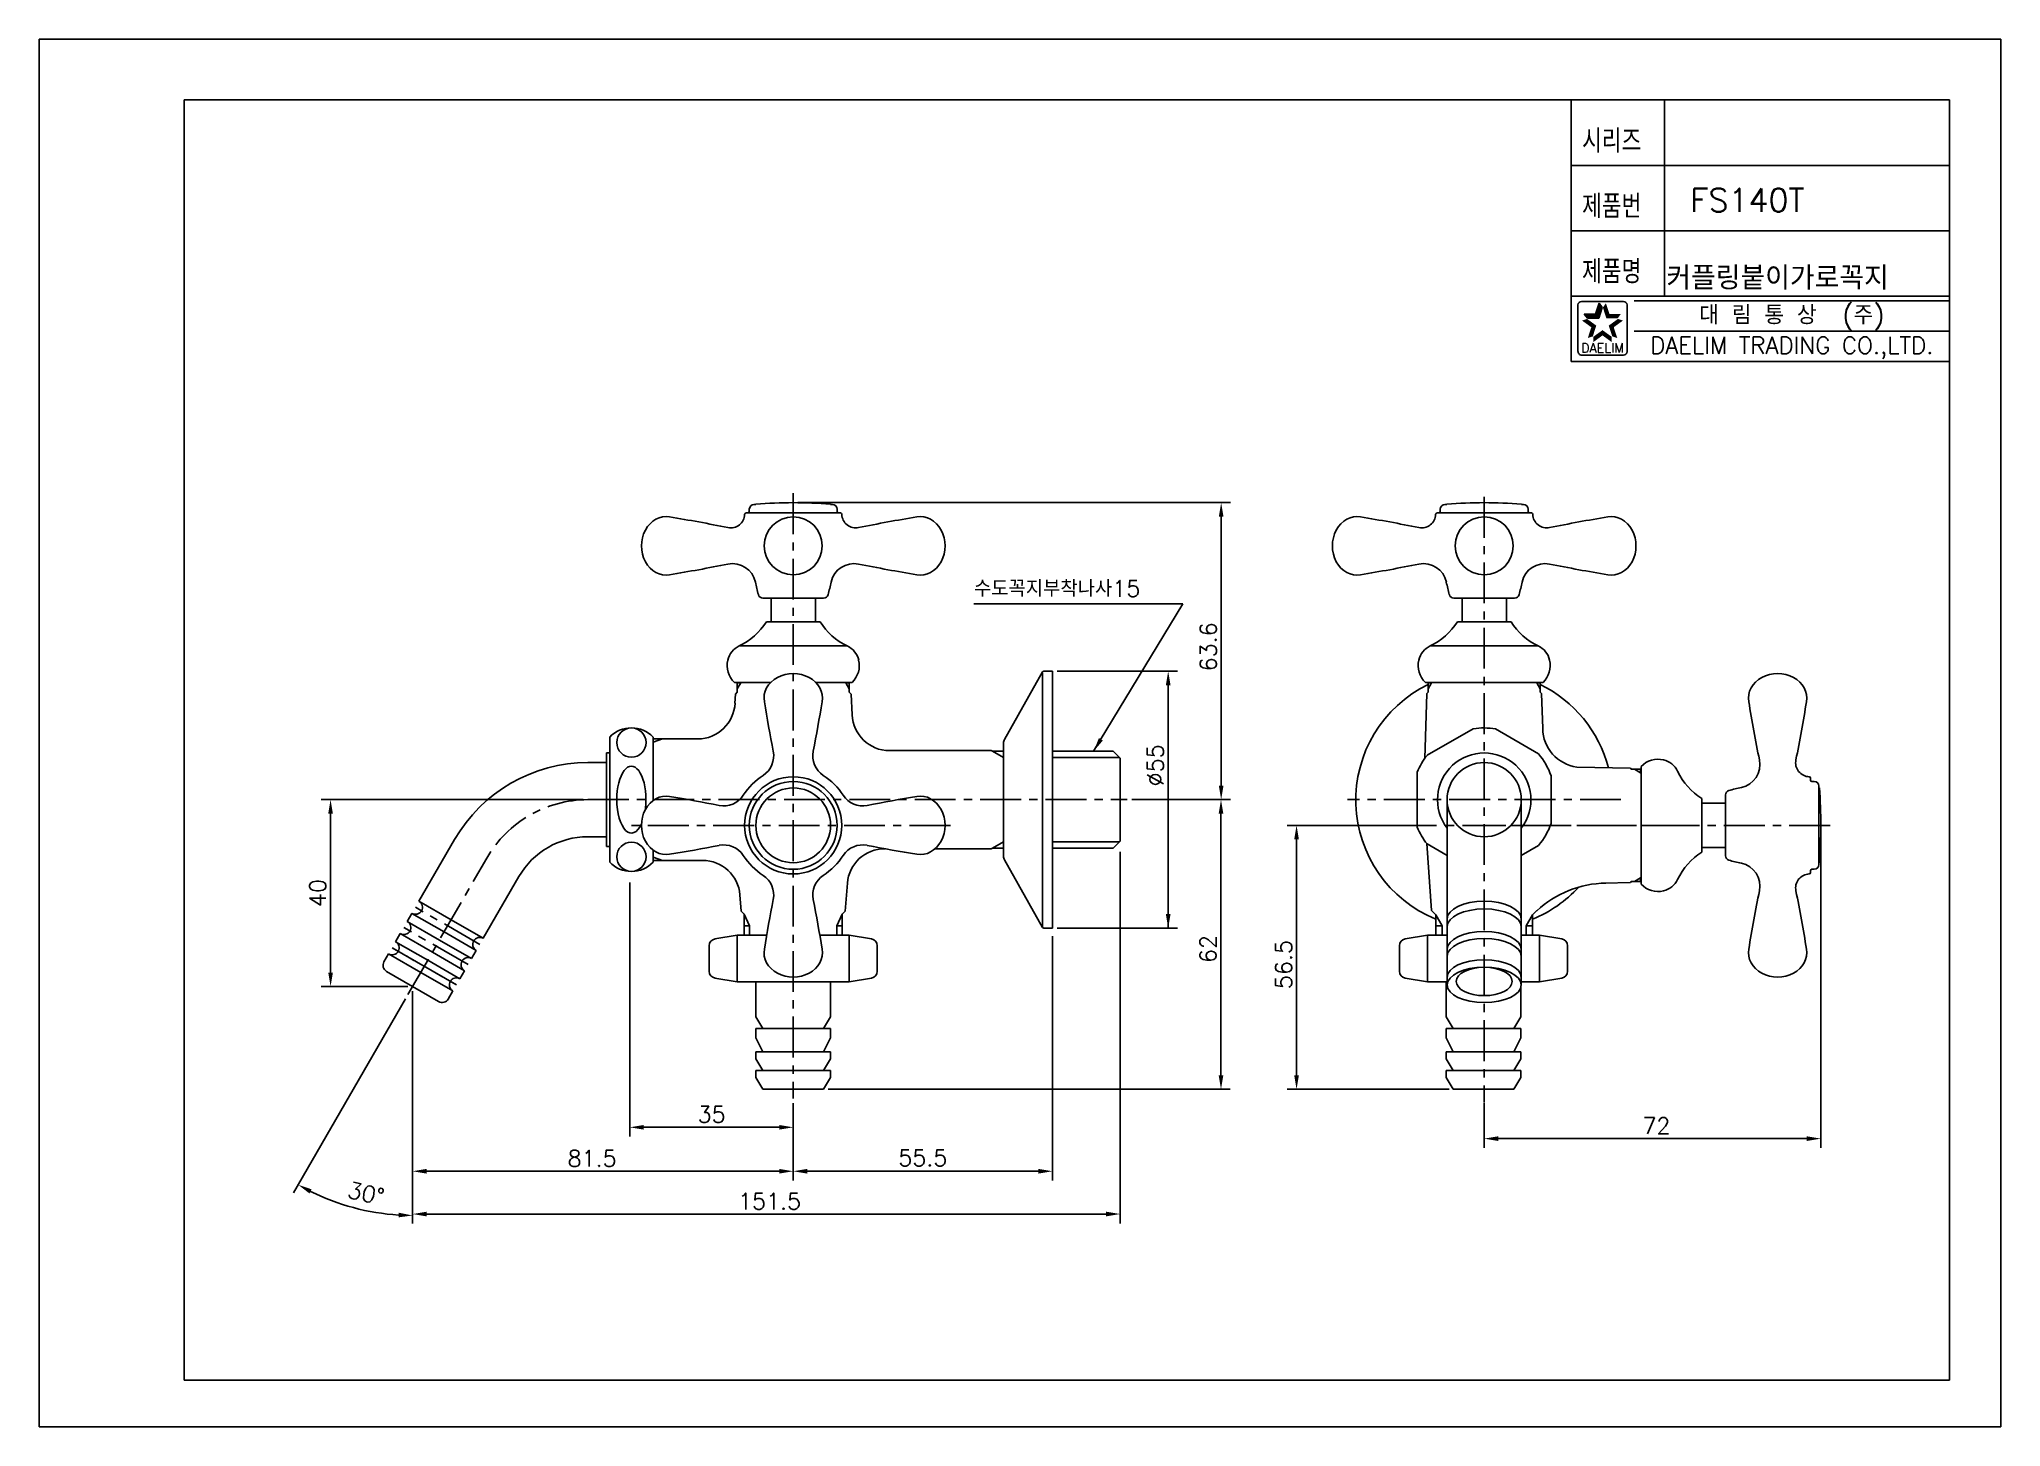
# Model space of a CAD drawing. Extents: x 5364 to 5784, y 288 to 585.
import ezdxf
from ezdxf.enums import TextEntityAlignment as Align

# ---------------------------------------------------------------- set-up
doc = ezdxf.new("R2010")
doc.units = 0
doc.header["$LTSCALE"] = 7
doc.header["$MEASUREMENT"] = 0
doc.linetypes.add('CENTER', pattern=[2, 1.25, -0.25, 0.25, -0.25])
doc.layers.get('0').update_dxf_attribs({"color": 2, "linetype": 'CONTINUOUS'})
for name, color, linetype in [('CENTER', 1, 'CENTER'), ('CL', 1, 'CENTER'), ('D', 2, 'CONTINUOUS'), ('DIM', 2, 'CONTINUOUS'), ('DWG', 7, 'CONTINUOUS'), ('TXT', 4, 'CONTINUOUS')]:
    doc.layers.add(name, color=color, linetype=linetype)
doc.styles.add('GHS', font='ROMANS', dxfattribs={"bigfont": 'GHS'})
doc.styles.add('ROMANS', font='romans')
doc.dimstyles.get("Standard").update_dxf_attribs({"dimtxt": 0.18, "dimasz": 0.18, "dimexe": 0.18, "dimexo": 0.0625, "dimgap": 0.09, "dimtad": 0, "dimtih": 1, "dimtoh": 1, "dimdec": 4, "dimzin": 0, "dimdsep": 46, "dimtxsty": 'Standard', "dimcen": 0.09, "dimadec": 0, "dimazin": 0, "dimtfac": 1, "dimtdec": 4, "dimtofl": 0, "dimtmove": 0, "dimatfit": 3, "dimfxl": 0, "dimtolj": 1, "dimtzin": 0, "dimarcsym": 0})

# ---------------------------------------------------------------- blocks, each defined once
blk = doc.blocks.new('BORDER')
for p, q in [((1, 1), (0, 1)), ((0, 1), (0, 0)), ((1, 0), (1, 1)), ((0, 0), (1, 0))]:
    blk.add_line(p, q)

msp = doc.modelspace()

# ---------------------------------------------------------------- linework, layer by layer
at = {"color": 7}
for p, q in [((5691.57, 572.22), (5691.57, 516.22)), ((5711.57, 572.22), (5711.57, 530.22)), ((5691.57, 558.22), (5772.57, 558.22)), ((5691.57, 544.22), (5772.57, 544.22)), ((5691.57, 530.22), (5772.57, 530.22)), ((5691.57, 516.22), (5772.57, 516.22))]:
    msp.add_line(p, q, dxfattribs=at)
at = {"color": 2, "linetype": 'Continuous'}
for p, q in [((5705.07, 529.22), (5772.57, 529.22)), ((5693.04, 518.35), (5693.04, 528.35)), ((5693.79, 529.1), (5702.79, 529.1)), ((5703.54, 528.35), (5703.54, 518.35)), ((5705.07, 522.72), (5772.57, 522.72)), ((5702.79, 517.6), (5694.04, 517.6))]:
    msp.add_line(p, q, dxfattribs=at)
at = {"color": 2}
for p, q in [((5695.05, 525.49), (5694.38, 526.4)), ((5694.38, 526.4), (5696.81, 526.4)), ((5695.05, 525.49), (5697.47, 525.49)), ((5696.81, 526.4), (5697.55, 528.71)), ((5697.47, 525.49), (5698.22, 527.79)), ((5698.22, 527.79), (5697.55, 528.71))]:
    msp.add_line(p, q, dxfattribs=at)
for p, q in [((5480.04, 422.45), (5423.95, 422.45)), ((5425.95, 385.45), (5425.95, 419.45)), ((5442.51, 382.45), (5423.95, 382.45)), ((5442.01, 379.85), (5418.01, 338.28))]:
    msp.add_line(p, q)
at = {"color": 2, "linetype": 'Continuous'}
for centre, radius, start, end in [((5693.79, 528.35), 0.75, 90, 180), ((5702.79, 528.35), 0.75, 0, 90), ((5693.92, 518.48), 0.884, 188.1301, 278.1301), ((5702.79, 518.35), 0.75, 270, 0)]:
    msp.add_arc(centre, radius, start, end, dxfattribs=at)
msp.add_arc((5443.51, 382.45), 49, 243.5087, 266.4913)
at = {"color": 2}
for points in [[(5695.89, 523.57), (5696.96, 523.92), (5693.92, 525), (5695, 525.35)], [(5694.38, 526.4), (5695.05, 525.49), (5696.81, 526.4), (5697.47, 525.49)], [(5696.81, 526.4), (5697.47, 525.49), (5697.55, 528.71), (5698.22, 527.79)], [(5699.03, 528.71), (5698.37, 527.79), (5699.78, 526.4), (5699.12, 525.49)], [(5699.78, 526.4), (5699.12, 525.49), (5702.21, 526.4), (5701.54, 525.49)], [(5702.66, 525), (5701.59, 525.35), (5700.7, 523.57), (5699.63, 523.92)], [(5695.14, 521.26), (5696.21, 521.61), (5695.89, 523.57), (5696.96, 523.92)], [(5698.29, 521.82), (5698.29, 522.95), (5696.33, 520.4), (5696.33, 521.53)], [(5700.26, 520.4), (5700.26, 521.53), (5698.29, 521.82), (5698.29, 522.95)], [(5700.7, 523.57), (5699.63, 523.92), (5701.45, 521.26), (5700.38, 521.61)]]:
    msp.add_solid(points, dxfattribs=at)
for points in [[(5425.45, 419.45), (5426.45, 419.45), (5425.95, 422.45)], [(5425.45, 385.45), (5426.45, 385.45), (5425.95, 382.45)], [(5421.42, 338.16), (5421.89, 339.04), (5419.01, 340.02)], [(5440.53, 334.04), (5440.5, 333.04), (5443.51, 333.45)]]:
    msp.add_solid(points)
at = {"layer": 'CENTER'}
msp.add_line((5558.65, 416.95), (5489.85, 416.95), dxfattribs=at)
at = {"layer": 'CL', "linetype": 'CENTER'}
for p, q in [((5525.01, 488.03), (5525.01, 358.45)), ((5481.04, 422.45), (5596.51, 422.45)), ((5747.04, 416.95), (5663.76, 416.95))]:
    msp.add_line(p, q, dxfattribs=at)
at = {"layer": 'CL'}
for p, q in [((5672.96, 487.24), (5672.96, 357.66)), ((5702.23, 422.45), (5643.69, 422.45)), ((5716.09, 416.95), (5674.3, 416.95)), ((5442.51, 380.72), (5459.39, 409.95)), ((5457.89, 391.47), (5444.13, 399.41)), ((5455.39, 387.14), (5441.63, 395.08)), ((5439.13, 390.75), (5452.89, 382.81)), ((5452.89, 382.81), (5439.13, 390.75))]:
    msp.add_line(p, q, dxfattribs=at)
msp.add_arc((5481.04, 397.45), 25, 90, 150, dxfattribs=at)
at = {"layer": 'D'}
for p, q in [((5526.01, 486.03), (5618.64, 486.03)), ((5616.64, 483.03), (5616.64, 425.45)), ((5581.51, 449.95), (5607.3, 449.95)), ((5513.76, 447.45), (5513.01, 446.15)), ((5513.76, 447.45), (5513.01, 446.15)), ((5513.76, 447.45), (5513.01, 446.15)), ((5513.76, 447.55), (5513.76, 447.45)), ((5513.76, 447.55), (5513.76, 447.45)), ((5513.76, 447.45), (5513.76, 447.55)), ((5536.26, 447.55), (5536.26, 447.45)), ((5536.26, 447.55), (5536.26, 447.45)), ((5536.26, 447.45), (5536.26, 447.55)), ((5536.26, 447.45), (5537.01, 446.15)), ((5536.26, 447.45), (5537.01, 446.15)), ((5536.26, 447.45), (5537.01, 446.15)), ((5605.3, 446.95), (5605.3, 394.95)), ((5661.71, 447.45), (5660.96, 446.15)), ((5661.71, 447.45), (5660.96, 446.15)), ((5661.71, 447.45), (5660.96, 446.15)), ((5661.71, 447.55), (5661.71, 447.45)), ((5661.71, 447.55), (5661.71, 447.45)), ((5661.71, 447.45), (5661.71, 447.55)), ((5684.21, 447.55), (5684.21, 447.45)), ((5684.21, 447.55), (5684.21, 447.45)), ((5684.21, 447.45), (5684.21, 447.55)), ((5684.21, 447.45), (5684.96, 446.15)), ((5684.21, 447.45), (5684.96, 446.15)), ((5684.21, 447.45), (5684.96, 446.15)), ((5495.01, 434.75), (5497.01, 435.45)), ((5570.01, 431.45), (5567.67, 432.8)), ((5570.01, 431.45), (5567.67, 432.8)), ((5570.01, 431.45), (5570.05, 431.45)), ((5570.01, 431.45), (5570.05, 431.45)), ((5580.51, 431.45), (5594.86, 431.45)), ((5580.51, 431.45), (5594.86, 431.45)), ((5706.46, 428.2), (5705.16, 428.95)), ((5706.46, 428.2), (5705.16, 428.95)), ((5706.56, 428.2), (5706.46, 428.2)), ((5706.46, 428.2), (5706.56, 428.2)), ((5597.51, 422.45), (5618.64, 422.45)), ((5597.51, 422.45), (5618.6, 422.45)), ((5616.6, 419.45), (5616.6, 363.45)), ((5662.76, 416.95), (5630.78, 416.95)), ((5745.04, 415.95), (5745.04, 347.89)), ((5570.01, 413.45), (5567.67, 412.1)), ((5570.01, 413.45), (5567.67, 412.1)), ((5570.01, 413.45), (5570.05, 413.45)), ((5570.01, 413.45), (5570.05, 413.45)), ((5580.51, 413.45), (5594.86, 413.45)), ((5580.51, 413.45), (5594.86, 413.45)), ((5632.78, 413.95), (5632.78, 363.45)), ((5495.01, 410.15), (5497.01, 409.45)), ((5595.01, 411.28), (5595.01, 331.75)), ((5490.01, 404.7), (5490.01, 350.32)), ((5706.46, 405.7), (5705.16, 404.95)), ((5706.46, 405.7), (5705.16, 404.95)), ((5706.56, 405.7), (5706.46, 405.7)), ((5706.46, 405.7), (5706.56, 405.7)), ((5515.66, 395.45), (5514.53, 397.91)), ((5515.66, 395.45), (5515.66, 393.45)), ((5534.36, 395.45), (5535.49, 397.91)), ((5534.36, 395.45), (5534.36, 393.45)), ((5581.51, 394.95), (5607.3, 394.95)), ((5663.96, 395.45), (5662.61, 397.79)), ((5663.96, 395.45), (5663.96, 393.45)), ((5681.96, 395.45), (5683.31, 397.79)), ((5681.96, 395.45), (5681.96, 393.45)), ((5580.51, 393.26), (5580.51, 340.91)), ((5443.51, 381.45), (5443.51, 331.75)), ((5443.51, 381.45), (5443.51, 340.91)), ((5525.01, 357.45), (5525.01, 340.91)), ((5525.01, 357.45), (5525.01, 352.01)), ((5525.01, 357.45), (5525.01, 350.32)), ((5532.51, 360.45), (5618.6, 360.45)), ((5665.46, 360.45), (5630.78, 360.45)), ((5672.96, 357.45), (5672.96, 347.89)), ((5493.01, 352.32), (5522.01, 352.32)), ((5675.96, 349.89), (5742.04, 349.89)), ((5522.01, 342.91), (5446.51, 342.91)), ((5528.01, 342.91), (5577.51, 342.91)), ((5592.01, 333.75), (5446.51, 333.75))]:
    msp.add_line(p, q, dxfattribs=at)
for points in [[(5616.14, 483.03), (5617.14, 483.03), (5616.64, 486.03)], [(5604.8, 446.95), (5605.8, 446.95), (5605.3, 449.95)], [(5616.14, 425.45), (5617.14, 425.45), (5616.64, 422.45)], [(5616.1, 419.45), (5617.1, 419.45), (5616.6, 422.45)], [(5632.28, 413.95), (5633.28, 413.95), (5632.78, 416.95)], [(5604.8, 397.95), (5605.8, 397.95), (5605.3, 394.95)], [(5616.1, 363.45), (5617.1, 363.45), (5616.6, 360.45)], [(5632.28, 363.45), (5633.28, 363.45), (5632.78, 360.45)], [(5493.01, 352.82), (5493.01, 351.82), (5490.01, 352.32)], [(5522.01, 352.82), (5522.01, 351.82), (5525.01, 352.32)], [(5675.96, 350.39), (5675.96, 349.39), (5672.96, 349.89)], [(5742.04, 350.39), (5742.04, 349.39), (5745.04, 349.89)], [(5446.51, 343.41), (5446.51, 342.41), (5443.51, 342.91)], [(5522.01, 343.41), (5522.01, 342.41), (5525.01, 342.91)], [(5528.01, 343.41), (5528.01, 342.41), (5525.01, 342.91)], [(5577.51, 343.41), (5577.51, 342.41), (5580.51, 342.91)], [(5446.51, 334.25), (5446.51, 333.25), (5443.51, 333.75)], [(5592.01, 334.25), (5592.01, 333.25), (5595.01, 333.75)]]:
    msp.add_solid(points, dxfattribs=at)
at = {"layer": 'DWG'}
for p, q in [((5514.91, 483.82), (5515.31, 483.82)), ((5515.31, 483.82), (5535.11, 483.82)), ((5515.61, 484.12), (5515.61, 484.62)), ((5516.61, 485.62), (5517.01, 485.62)), ((5517.01, 485.73), (5517.01, 485.62)), ((5533.01, 485.73), (5533.01, 485.62)), ((5533.41, 485.62), (5533.01, 485.62)), ((5534.41, 484.12), (5534.41, 484.62)), ((5535.11, 483.82), (5534.71, 483.82)), ((5662.86, 483.82), (5663.26, 483.82)), ((5663.26, 483.82), (5683.06, 483.82)), ((5663.56, 484.12), (5663.56, 484.62)), ((5664.56, 485.62), (5664.96, 485.62)), ((5664.96, 485.73), (5664.96, 485.62)), ((5680.96, 485.73), (5680.96, 485.62)), ((5681.36, 485.62), (5680.96, 485.62)), ((5682.36, 484.12), (5682.36, 484.62)), ((5683.06, 483.82), (5682.66, 483.82)), ((5529.76, 465.6), (5518.51, 465.6)), ((5520.26, 465.6), (5520.26, 460.55)), ((5520.26, 460.55), (5520.26, 465.6)), ((5529.76, 465.6), (5529.76, 460.55)), ((5529.76, 465.6), (5531.51, 465.6)), ((5677.71, 465.6), (5666.46, 465.6)), ((5668.21, 465.6), (5668.21, 460.55)), ((5668.21, 460.55), (5668.21, 465.6)), ((5677.71, 465.6), (5679.46, 465.6)), ((5677.71, 465.6), (5677.71, 460.55)), ((5519.27, 460.55), (5525.01, 460.55)), ((5519.27, 460.55), (5525.01, 460.55)), ((5520.26, 460.55), (5519.27, 460.55)), ((5525.01, 460.55), (5530.75, 460.55)), ((5525.01, 460.55), (5530.75, 460.55)), ((5530.75, 460.55), (5529.76, 460.55)), ((5668.21, 460.55), (5667.22, 460.55)), ((5667.22, 460.55), (5672.96, 460.55)), ((5667.22, 460.55), (5672.96, 460.55)), ((5672.96, 460.55), (5678.7, 460.55)), ((5672.96, 460.55), (5678.7, 460.55)), ((5678.7, 460.55), (5677.71, 460.55)), ((5513.43, 455.35), (5536.59, 455.35)), ((5661.38, 455.35), (5684.54, 455.35)), ((5570.25, 435.33), (5578.4, 449.79)), ((5578.4, 395.1), (5578.4, 449.5)), ((5580.51, 449.95), (5578.66, 449.95)), ((5580.51, 449.95), (5580.51, 422.45)), ((5512.41, 447.55), (5520.2, 447.55)), ((5513.01, 445.45), (5512.62, 445.06)), ((5513.01, 447.55), (5513.01, 445.45)), ((5513.01, 447.55), (5513.01, 445.45)), ((5513.01, 447.45), (5513.76, 447.45)), ((5513.01, 447.45), (5513.76, 447.45)), ((5537.61, 447.55), (5529.82, 447.55)), ((5536.26, 447.45), (5537.01, 447.45)), ((5536.26, 447.45), (5537.01, 447.45)), ((5537.01, 447.55), (5537.01, 445.45)), ((5537.01, 447.55), (5537.01, 445.45)), ((5537.01, 445.45), (5537.44, 445.01)), ((5660.36, 447.55), (5672.96, 447.55)), ((5660.96, 445.45), (5660.68, 445.17)), ((5660.96, 447.55), (5660.96, 445.45)), ((5660.96, 447.55), (5660.96, 445.45)), ((5660.96, 447.45), (5661.71, 447.45)), ((5660.96, 447.45), (5661.71, 447.45)), ((5685.56, 447.55), (5672.96, 447.55)), ((5684.21, 447.45), (5684.96, 447.45)), ((5684.21, 447.45), (5684.96, 447.45)), ((5684.96, 447.55), (5684.96, 445.45)), ((5684.96, 447.55), (5684.96, 445.45)), ((5684.96, 445.45), (5685.24, 445.17)), ((5512.54, 443.13), (5512.62, 445.06)), ((5537.62, 440.62), (5537.44, 445.01)), ((5660.68, 445.17), (5660.24, 431.25)), ((5685.24, 445.17), (5685.49, 437.68)), ((5670.63, 437.64), (5660.75, 431.94)), ((5684.62, 432.25), (5675.4, 437.58)), ((5485.71, 422.45), (5485.71, 435.85)), ((5495.01, 422.45), (5495.01, 435.85)), ((5495.01, 435.45), (5504.51, 435.45)), ((5495.01, 434.75), (5495.01, 435.45)), ((5545.62, 432.95), (5567.41, 432.95)), ((5567.41, 432.95), (5567.67, 432.8)), ((5567.41, 432.95), (5567.67, 432.8)), ((5567.67, 432.8), (5570.05, 432.8)), ((5570.05, 410.3), (5570.05, 434.6)), ((5580.51, 432.8), (5593.51, 432.8)), ((5593.51, 432.8), (5595.01, 431.3)), ((5481.04, 430.39), (5485.01, 430.39)), ((5485.01, 422.45), (5485.01, 432.45)), ((5485.01, 432.45), (5485.71, 432.45)), ((5595.01, 413.6), (5595.01, 431.3)), ((5704.25, 429.16), (5692.79, 429.43)), ((5704.46, 428.95), (5704.25, 429.16)), ((5706.56, 428.95), (5704.46, 428.95)), ((5706.56, 428.95), (5704.46, 428.95)), ((5706.46, 428.2), (5706.46, 428.95)), ((5706.46, 428.2), (5706.46, 428.95)), ((5706.56, 429.55), (5706.56, 416.95)), ((5658.64, 428.33), (5658.64, 416.56)), ((5687.28, 417.32), (5687.28, 427.57)), ((5742.84, 427.05), (5742.84, 426.65)), ((5743.14, 426.35), (5743.64, 426.35)), ((5744.64, 425.35), (5744.64, 424.95)), ((5744.74, 424.95), (5744.64, 424.95)), ((5744.64, 408.95), (5744.64, 424.95)), ((5485.01, 422.45), (5485.01, 412.45)), ((5485.71, 422.45), (5485.71, 409.05)), ((5495.01, 422.45), (5495.01, 422.27)), ((5580.51, 394.95), (5580.51, 422.45)), ((5665.02, 422.45), (5665.02, 382.8)), ((5680.9, 422.45), (5680.9, 382.8)), ((5719.56, 416.95), (5719.56, 422.69)), ((5724.61, 421.7), (5719.56, 421.7)), ((5724.61, 416.95), (5724.61, 423.45)), ((5706.56, 404.35), (5706.56, 416.95)), ((5719.56, 411.2), (5719.56, 416.95)), ((5724.61, 416.95), (5724.61, 410.45)), ((5444.88, 400.71), (5452.51, 413.92)), ((5481.04, 414.51), (5485.01, 414.51)), ((5485.01, 412.45), (5485.71, 412.45)), ((5495.01, 411.62), (5495.01, 409.05)), ((5544.59, 411.95), (5544.65, 411.95)), ((5555.41, 411.95), (5567.41, 411.95)), ((5567.41, 411.95), (5567.67, 412.1)), ((5567.41, 411.95), (5567.67, 412.1)), ((5567.67, 412.1), (5570.05, 412.1)), ((5580.51, 412.1), (5593.51, 412.1)), ((5595.01, 413.6), (5593.51, 412.1)), ((5661.71, 398.69), (5660.65, 413.08)), ((5660.75, 412.96), (5665.02, 410.49)), ((5680.9, 410.49), (5684.62, 412.64)), ((5724.61, 412.2), (5719.56, 412.2)), ((5495.01, 410.15), (5495.01, 409.45)), ((5495.01, 409.45), (5505.62, 409.45)), ((5570.25, 409.56), (5578.4, 395.1)), ((5743.14, 407.55), (5743.64, 407.55)), ((5744.64, 408.55), (5744.64, 408.95)), ((5744.74, 408.95), (5744.64, 408.95)), ((5458.64, 392.77), (5466.26, 405.98)), ((5704.25, 404.73), (5698.78, 404.59)), ((5704.46, 404.95), (5704.25, 404.73)), ((5706.56, 404.95), (5704.46, 404.95)), ((5706.56, 404.95), (5704.46, 404.95)), ((5706.46, 404.95), (5706.46, 405.7)), ((5706.46, 404.95), (5706.46, 405.7)), ((5742.84, 406.85), (5742.84, 407.25)), ((5451.76, 396.74), (5444.88, 400.71)), ((5442.38, 396.38), (5443.38, 398.11)), ((5449.26, 392.41), (5442.38, 396.38)), ((5450.26, 394.14), (5443.38, 398.11)), ((5451.76, 396.74), (5458.64, 392.77)), ((5514.53, 397.91), (5513.87, 398.58)), ((5514.53, 397.91), (5514.53, 393.45)), ((5515.66, 395.45), (5514.53, 395.45)), ((5534.36, 395.45), (5535.49, 395.45)), ((5535.49, 397.91), (5536.15, 398.58)), ((5535.49, 397.91), (5535.49, 393.45)), ((5580.51, 394.95), (5578.66, 394.95)), ((5662.61, 397.79), (5661.71, 398.69)), ((5662.61, 397.79), (5662.61, 393.45)), ((5663.96, 395.45), (5662.61, 395.45)), ((5683.31, 395.45), (5681.96, 395.45)), ((5683.31, 397.79), (5684.21, 398.69)), ((5683.31, 397.79), (5683.31, 393.45)), ((5439.88, 392.05), (5440.88, 393.78)), ((5446.76, 388.08), (5439.88, 392.05)), ((5447.76, 389.81), (5440.88, 393.78)), ((5449.26, 392.41), (5456.14, 388.44)), ((5450.26, 394.14), (5457.14, 390.17)), ((5507.01, 391.18), (5507.01, 385.72)), ((5508.26, 392.66), (5513.01, 393.45)), ((5513.01, 393.45), (5519.32, 393.45)), ((5513.01, 383.45), (5513.01, 393.45)), ((5537.01, 393.45), (5530.7, 393.45)), ((5537.01, 383.45), (5537.01, 393.45)), ((5541.76, 392.66), (5537.01, 393.45)), ((5543.01, 391.18), (5543.01, 385.72)), ((5654.81, 391.18), (5654.81, 385.72)), ((5656.07, 392.66), (5660.81, 393.45)), ((5660.81, 383.45), (5660.81, 393.45)), ((5660.81, 393.45), (5665.02, 393.45)), ((5684.81, 393.45), (5680.9, 393.45)), ((5684.81, 383.45), (5684.81, 393.45)), ((5689.56, 392.66), (5684.81, 393.45)), ((5690.81, 391.18), (5690.81, 385.72)), ((5437.38, 387.72), (5438.38, 389.45)), ((5445.26, 385.48), (5438.38, 389.45)), ((5446.76, 388.08), (5453.64, 384.11)), ((5447.76, 389.81), (5454.64, 385.84)), ((5456.14, 388.44), (5457.14, 390.17)), ((5443.51, 382.45), (5437.93, 385.67)), ((5443.51, 382.45), (5449.09, 379.23)), ((5445.26, 385.48), (5452.14, 381.51)), ((5453.64, 384.11), (5454.64, 385.84)), ((5508.26, 384.24), (5513.01, 383.45)), ((5525.01, 383.45), (5513.01, 383.45)), ((5517.01, 383.45), (5515.81, 383.45)), ((5517.01, 383.45), (5517.01, 375.95)), ((5525.01, 383.45), (5537.01, 383.45)), ((5533.01, 383.45), (5533.01, 375.95)), ((5541.76, 384.24), (5537.01, 383.45)), ((5656.07, 384.24), (5660.81, 383.45)), ((5665.02, 383.45), (5660.81, 383.45)), ((5664.81, 383.45), (5663.61, 383.45)), ((5664.81, 383.45), (5664.81, 375.95)), ((5680.81, 383.45), (5680.81, 383.36)), ((5680.81, 382.25), (5680.81, 375.95)), ((5680.9, 383.45), (5684.81, 383.45)), ((5689.56, 384.24), (5684.81, 383.45)), ((5451.14, 379.78), (5452.14, 381.51)), ((5517.01, 375.95), (5518.51, 373.45)), ((5533.01, 375.95), (5531.51, 373.45)), ((5664.81, 375.95), (5666.31, 373.45)), ((5680.81, 375.95), (5679.31, 373.45)), ((5525.01, 373.45), (5517.01, 373.45)), ((5517.01, 373.45), (5517.01, 371.45)), ((5517.01, 371.45), (5518.51, 368.45)), ((5525.01, 373.45), (5533.01, 373.45)), ((5533.01, 371.45), (5531.51, 368.45)), ((5533.01, 373.45), (5533.01, 371.45)), ((5664.81, 373.45), (5664.81, 371.45)), ((5672.81, 373.45), (5664.81, 373.45)), ((5664.81, 371.45), (5666.31, 368.45)), ((5672.81, 373.45), (5680.81, 373.45)), ((5680.81, 371.45), (5679.31, 368.45)), ((5680.81, 373.45), (5680.81, 371.45)), ((5517.01, 368.45), (5525.01, 368.45)), ((5517.01, 368.45), (5517.01, 366.95)), ((5517.01, 366.95), (5518.51, 364.45)), ((5533.01, 368.45), (5525.01, 368.45)), ((5533.01, 366.95), (5531.51, 364.45)), ((5533.01, 368.45), (5533.01, 366.95)), ((5664.81, 368.45), (5664.81, 366.95)), ((5664.81, 368.45), (5672.81, 368.45)), ((5664.81, 366.95), (5666.31, 364.45)), ((5680.81, 368.45), (5672.81, 368.45)), ((5680.81, 366.95), (5679.31, 364.45)), ((5680.81, 368.45), (5680.81, 366.95)), ((5525.01, 364.45), (5517.01, 364.45)), ((5517.01, 364.45), (5517.01, 362.95)), ((5517.01, 362.95), (5518.51, 360.45)), ((5525.01, 364.45), (5533.01, 364.45)), ((5533.01, 362.95), (5531.51, 360.45)), ((5533.01, 364.45), (5533.01, 362.95)), ((5672.81, 364.45), (5664.81, 364.45)), ((5664.81, 364.45), (5664.81, 362.95)), ((5664.81, 362.95), (5666.31, 360.45)), ((5672.81, 364.45), (5680.81, 364.45)), ((5680.81, 362.95), (5679.31, 360.45)), ((5680.81, 364.45), (5680.81, 362.95)), ((5520.01, 360.45), (5518.51, 360.45)), ((5525.01, 360.45), (5520.01, 360.45)), ((5525.01, 360.45), (5530.01, 360.45)), ((5530.01, 360.45), (5531.51, 360.45)), ((5667.81, 360.45), (5666.31, 360.45)), ((5672.81, 360.45), (5667.81, 360.45)), ((5672.81, 360.45), (5677.81, 360.45)), ((5677.81, 360.45), (5679.31, 360.45))]:
    msp.add_line(p, q, dxfattribs=at)
at = {"layer": 'DWG', "linetype": 'Continuous'}
for p, q in [((5536.15, 398.58), (5536.62, 404.57)), ((5513.87, 398.58), (5513.6, 402.07))]:
    msp.add_line(p, q, dxfattribs=at)
at = {"layer": 'DWG'}
for centre, radius in [((5525.01, 476.78), 6.21), ((5672.96, 476.78), 6.21), ((5490.36, 434.67), 3.13), ((5672.96, 422.45), 7.94), ((5525.01, 416.95), 10.4), ((5525.01, 416.95), 9.4), ((5525.01, 416.95), 8), ((5490.36, 410.22), 3.13)]:
    msp.add_circle(centre, radius, dxfattribs=at)
for centre, radius, start, end in [((5511.61, 483.62), 3, 258.4323, 358.3144), ((5514.91, 483.52), 0.3, 90, 178.3144), ((5515.31, 484.12), 0.3, 270, 0), ((5516.61, 484.62), 1, 90, 180), ((5526.07, 351.03), 135, 90.4485, 93.8467), ((5523.95, 351.03), 135, 86.1533, 89.5515), ((5533.41, 484.62), 1, 0, 90), ((5534.71, 484.12), 0.3, 180, 270), ((5535.11, 483.52), 0.3, 1.6856, 90), ((5538.41, 483.62), 3, 181.6856, 281.5677), ((5659.56, 483.62), 3, 258.4323, 358.3144), ((5662.86, 483.52), 0.3, 90, 178.3144), ((5663.26, 484.12), 0.3, 270, 0), ((5664.56, 484.62), 1, 90, 180), ((5674.02, 351.03), 135, 90.4485, 93.8467), ((5671.9, 351.03), 135, 86.1533, 89.5515), ((5681.36, 484.62), 1, 0, 90), ((5682.66, 484.12), 0.3, 180, 270), ((5683.06, 483.52), 0.3, 1.6856, 90), ((5686.36, 483.62), 3, 181.6856, 281.5677), ((5450.85, 186.78), 300, 78.4323, 80.8542), ((5599.17, 186.78), 300, 99.1458, 101.5677), ((5598.8, 186.78), 300, 78.4323, 80.8542), ((5747.12, 186.78), 300, 99.1458, 101.5677), ((5450.85, 766.79), 300, 279.1458, 281.5675), ((5512.01, 467.98), 5, 11.9196, 101.5675), ((5538.01, 467.98), 5, 78.4325, 168.0804), ((5599.17, 766.79), 300, 258.4325, 260.8542), ((5598.8, 766.79), 300, 279.1458, 281.5675), ((5659.96, 467.98), 5, 11.9196, 101.5675), ((5685.96, 467.98), 5, 78.4325, 168.0804), ((5747.12, 766.79), 300, 258.4325, 260.8542), ((5565.82, 479.34), 50, 191.9196, 195.0732), ((5518.51, 466.6), 1, 195.0732, 270), ((5531.51, 466.6), 1, 270, 344.9268), ((5484.2, 479.34), 50, 344.9268, 348.0804), ((5713.77, 479.34), 50, 191.9196, 195.0732), ((5666.46, 466.6), 1, 195.0732, 270), ((5679.46, 466.6), 1, 270, 344.9268), ((5632.15, 479.34), 50, 344.9268, 348.0804), ((5507.4, 467.98), 14, 295.5143, 327.9295), ((5542.62, 467.98), 14, 212.0705, 244.4857), ((5655.35, 467.98), 14, 295.5143, 327.9295), ((5690.57, 467.98), 14, 212.0705, 244.4857), ((5515.37, 451.29), 4.5, 115.5143, 166.4925), ((5534.65, 451.29), 4.5, 13.5075, 64.4857), ((5663.32, 451.29), 4.5, 115.5143, 166.4925), ((5682.6, 451.29), 4.5, 13.5075, 64.4857), ((5515.86, 451.17), 5, 166.4925, 226.4), ((5534.16, 451.17), 5, 313.6, 13.5075), ((5578.66, 449.65), 0.3, 90, 150.5949), ((5663.81, 451.17), 5, 166.4925, 226.4), ((5682.11, 451.17), 5, 313.6, 13.5075), ((5672.96, 422.35), 27.5, 115.8721, 247.8914), ((5672.96, 422.35), 27.5, 14.5827, 64.1279), ((5504.55, 443.45), 8, 270, 357.7193), ((5815.02, 491.11), 300, 189.1458, 191.2071), ((5235.01, 491.11), 300, 348.7929, 350.8542), ((6025.8, 491.11), 300, 189.1458, 191.5675), ((5445.79, 491.11), 300, 348.4323, 350.8542), ((5490.36, 431.28), 6.52, 44.498, 135.502), ((5545.62, 440.95), 8, 182.3436, 270), ((5672.81, 422.45), 15.35, 80.3, 98.1767), ((5693.93, 437.8), 8.45, 180.833, 262.1999), ((5515.83, 431.83), 5, 303.3708, 11.2071), ((5534.19, 431.83), 5, 168.7929, 236.6292), ((5571.55, 434.6), 1.5, 150.5949, 180), ((5481.04, 397.45), 32.94, 90, 150), ((5672.81, 422.45), 15.35, 141.8233, 157.4519), ((5672.96, 422.45), 10, 322.5609, 217.4391), ((5672.81, 422.45), 15.35, 19.4958, 39.7), ((5710.18, 426.1), 5, 76.4925, 136.4), ((5710.3, 426.59), 4.5, 25.5143, 76.4925), ((5726.99, 434.55), 14, 205.5143, 237.9295), ((5726.99, 429.95), 5, 281.9196, 11.5675), ((5742.64, 430.35), 3, 168.4323, 268.3144), ((5526.83, 415.13), 15, 123.3708, 146.6292), ((5523.19, 415.13), 15, 33.3708, 56.6292), ((5725.61, 423.45), 1, 105.0732, 180), ((5738.35, 376.13), 50, 101.9196, 105.0732), ((5742.54, 427.05), 0.3, 0, 88.3144), ((5743.14, 426.65), 0.3, 180, 270), ((5743.64, 425.35), 1, 0, 90), ((5610.05, 415.89), 135, 0.4485, 3.8467), ((5450.85, 126.94), 300, 78.7929, 80.8542), ((5510.13, 426.13), 5, 258.7929, 326.6292), ((5539.89, 426.13), 5, 213.3708, 281.2071), ((5599.17, 126.94), 300, 99.1458, 101.2071), ((5672.81, 422.45), 15.35, 202.5481, 218.1767), ((5672.81, 422.45), 15.35, 320.3, 340.5042), ((5610.05, 418), 135, 356.1533, 359.5515), ((5481.04, 397.45), 17.06, 90, 150), ((5450.85, 706.95), 300, 279.1458, 281.2071), ((5510.13, 407.77), 5, 33.3708, 101.2071), ((5539.89, 407.77), 5, 78.7929, 146.6292), ((5599.17, 706.95), 300, 258.7929, 260.8542), ((5490.36, 413.62), 6.52, 224.498, 315.502), ((5505.62, 401.45), 8, 4.4567, 90), ((5526.83, 418.77), 15, 213.3708, 236.6292), ((5523.19, 418.77), 15, 303.3708, 326.6292), ((5571.55, 410.3), 1.5, 180, 209.4051), ((5726.99, 399.34), 14, 122.0705, 154.4857), ((5725.61, 410.45), 1, 180, 254.9268), ((5738.35, 457.76), 50, 254.9268, 258.0804), ((5726.99, 403.95), 5, 348.4325, 78.0804), ((5743.14, 407.25), 0.3, 90, 180), ((5743.64, 408.55), 1, 270, 360), ((5515.83, 402.07), 5, 348.7929, 56.6292), ((5534.19, 402.07), 5, 123.3708, 191.2071), ((5672.96, 422.35), 27.5, 292.1086, 317.3876), ((5710.18, 407.8), 5, 223.6, 283.5075), ((5710.3, 407.31), 4.5, 283.5075, 334.4857), ((5742.64, 403.55), 3, 91.6856, 191.5677), ((5742.54, 406.85), 0.3, 271.6856, 360), ((5444.13, 399.41), 1.5, 240, 60), ((5815.02, 342.79), 300, 168.7929, 170.8542), ((5235.01, 342.79), 300, 9.1458, 11.2071), ((6025.8, 342.79), 300, 168.4325, 170.8542), ((5445.79, 342.79), 300, 9.1458, 11.5677), ((5441.63, 395.08), 1.5, 240, 60), ((5578.66, 395.25), 0.3, 209.4051, 270), ((5439.13, 390.75), 1.5, 240, 60), ((5457.89, 391.47), 1.5, 60, 240), ((5508.51, 391.18), 1.5, 99.4623, 180), ((5541.51, 391.18), 1.5, 0, 80.5377), ((5656.31, 391.18), 1.5, 99.4623, 180), ((5689.31, 391.18), 1.5, 0, 80.5377), ((5438.68, 386.97), 1.5, 150, 240), ((5455.39, 387.14), 1.5, 60, 240), ((5452.89, 382.81), 1.5, 60, 240), ((5508.51, 385.72), 1.5, 180, 260.5377), ((5541.51, 385.72), 1.5, 279.4623, 0), ((5656.31, 385.72), 1.5, 180, 260.5377), ((5689.31, 385.72), 1.5, 279.4623, 0), ((5449.84, 380.53), 1.5, 240, 330)]:
    msp.add_arc(centre, radius, start, end, dxfattribs=at)
at = {"layer": 'DWG', "linetype": 'Continuous'}
for centre, radius, start, end in [((5544.59, 403.95), 8, 90, 175.5433), ((5699.4, 382.15), 22.45, 91.0073, 132.5572)]:
    msp.add_arc(centre, radius, start, end, dxfattribs=at)
at = {"layer": 'DWG'}
for centre, major_axis, ratio, start_param, end_param in [((5497.76, 476.78), (0, -6.25), 0.84, 2.993497, 6.431281), ((5645.71, 476.78), (0, -6.25), 0.84, 2.993497, 6.431281), ((5735.79, 444.2), (-6.25, 0), 0.84, 2.993497, 6.431281), ((5490.36, 422.45), (0, -7.17), 0.435698, 4.712389, 7.044573), ((5497.76, 416.95), (0, -6.25), 0.84, 2.993497, 6.431281), ((5490.36, 422.45), (0, -7.17), 0.435698, 7.554656, 7.853982), ((5552.26, 416.95), (0, 6.25), 0.84, 2.993497, 6.431281), ((5672.96, 396.93), (-7.94, 0), 0.475552, 3.141593, 6.283185), ((5672.96, 395.28), (-7.94, 0), 0.475552, 3.141593, 6.283185), ((5672.96, 390.43), (-7.94, 0), 0.475552, 3.141593, 6.283185), ((5672.96, 388.94), (-7.94, 0), 0.475552, 3.141593, 6.283185), ((5525.01, 389.7), (6.25, 0), 0.84, 2.993497, 6.431281), ((5672.96, 384.4), (-7.94, 0), 0.475552, 3.141593, 6.283185)]:
    msp.add_ellipse(centre, major_axis=major_axis, ratio=ratio, start_param=start_param, end_param=end_param, dxfattribs=at)
at = {"layer": 'DWG', "extrusion": (0, 0, -1)}
for centre, major_axis, ratio, start_param, end_param in [((5552.26, 476.78), (0, -6.25), 0.84, 2.993497, 6.431281), ((5700.21, 476.78), (0, -6.25), 0.84, 2.993497, 6.431281), ((5525.01, 444.2), (6.25, 0), 0.84, 2.993497, 6.431281), ((5490.36, 422.45), (0, 7.17), 0.435698, 4.712389, 7.853982), ((5735.79, 389.7), (-6.25, 0), 0.84, 2.993497, 6.431281)]:
    msp.add_ellipse(centre, major_axis=major_axis, ratio=ratio, start_param=start_param, end_param=end_param, dxfattribs=at)
at = {"layer": 'DWG'}
for centre, major_axis, ratio in [((5672.96, 382.8), (-7.94, 0), 0.475552), ((5672.96, 383.54), (-6, 0), 0.506248)]:
    msp.add_ellipse(centre, major_axis=major_axis, ratio=ratio, dxfattribs=at)
at = {"layer": 'TXT'}
for p, q in [((5394.57, 298.22), (5394.57, 572.22)), ((5394.57, 572.22), (5772.57, 572.22)), ((5772.57, 572.22), (5772.57, 298.22)), ((5772.57, 298.22), (5394.57, 298.22))]:
    msp.add_line(p, q, dxfattribs=at)

# ---------------------------------------------------------------- block references
at = {"xscale": 420, "yscale": 297, "zscale": 420}
msp.add_blockref('BORDER', (5363.57, 288.22), dxfattribs=at)

# ---------------------------------------------------------------- texts
at = {"color": 7, "style": 'GHS'}
msp.add_text('FS140T', height=5, dxfattribs=at).set_placement((5729.31, 550.8), align=Align.MIDDLE)
at = {"style": 'GHS'}
msp.add_text('커플링붙이가로꼭지', height=5, dxfattribs=at).set_placement((5711.97, 531.63))
at = {"color": 7, "linetype": 'Continuous'}
for s, height, style, p in [('대 림 통 상  (주)', 4, 'GHS', (5738.83, 525.91)), ('DAELIM TRADING CO.,LTD.', 3.6, 'ROMANS', (5738.83, 519.15))]:
    msp.add_text(s, height=height, dxfattribs=dict(at, style=style)).set_placement(p, align=Align.MIDDLE)
at = {"color": 2, "linetype": 'Continuous', "style": 'ROMANS'}
msp.add_text('DAELIM', height=2, dxfattribs=at).set_placement((5698.29, 518.15), align=Align.CENTER)
at = {"char_height": 3.5, "attachment_point": 5, "style": 'GHS'}
for s, insert, rotation in [('\\A1;40', (5423.2, 402.45), 90), ('\\A1;30%%D', (5433.55, 338.17), 347.3234)]:
    msp.add_mtext(s, dxfattribs=dict(at, insert=insert, rotation=rotation))
at = {"layer": 'D', "style": 'GHS'}
msp.add_text('수도꼭지부착나사15', height=3.5, dxfattribs=at).set_placement((5563.7, 465.88))
at = {"layer": 'D', "char_height": 3.5, "attachment_point": 5, "rotation": 90, "style": 'GHS'}
for s, insert in [('\\A1;63.6', (5613.89, 455.15)), ('%%c55', (5602.55, 429.78)), ('\\A1;62', (5613.85, 390.5)), ('\\A1;56.5', (5630.03, 387.14))]:
    msp.add_mtext(s, dxfattribs=dict(at, insert=insert))
at = {"layer": 'D', "char_height": 3.5, "attachment_point": 5, "style": 'GHS'}
for s, insert in [('\\A1;35', (5507.53, 355.07)), ('\\A1;72', (5709.84, 352.64)), ('\\A1;81.5', (5481.94, 345.66)), ('\\A1;55.5', (5552.76, 345.77)), ('\\A1;151.5', (5519.95, 336.5))]:
    msp.add_mtext(s, dxfattribs=dict(at, insert=insert))
at = {"layer": 'DIM', "style": 'GHS', "width": 0.8}
for s, p in [('시리즈', (5693.91, 560.95)), ('제품번', (5693.91, 546.95)), ('제품명', (5693.91, 532.95))]:
    msp.add_text(s, height=5, dxfattribs=at).set_placement(p)

# ---------------------------------------------------------------- leaders
at = {"layer": 'DIM'}
msp.add_leader([(5589.33, 432.8), (5608.44, 464.4), (5563.65, 464.4)], dimstyle='Standard', override={"dimtxt": 3.5, "dimasz": 3, "dimexe": 2, "dimexo": 1, "dimgap": 1, "dimtih": 0, "dimtoh": 0, "dimtxsty": 'GHS', "dimcen": -0.9, "dimtix": 1, "dimtofl": 1, "dimtmove": 2}, dxfattribs=at)

doc.saveas('drawing.dxf')
